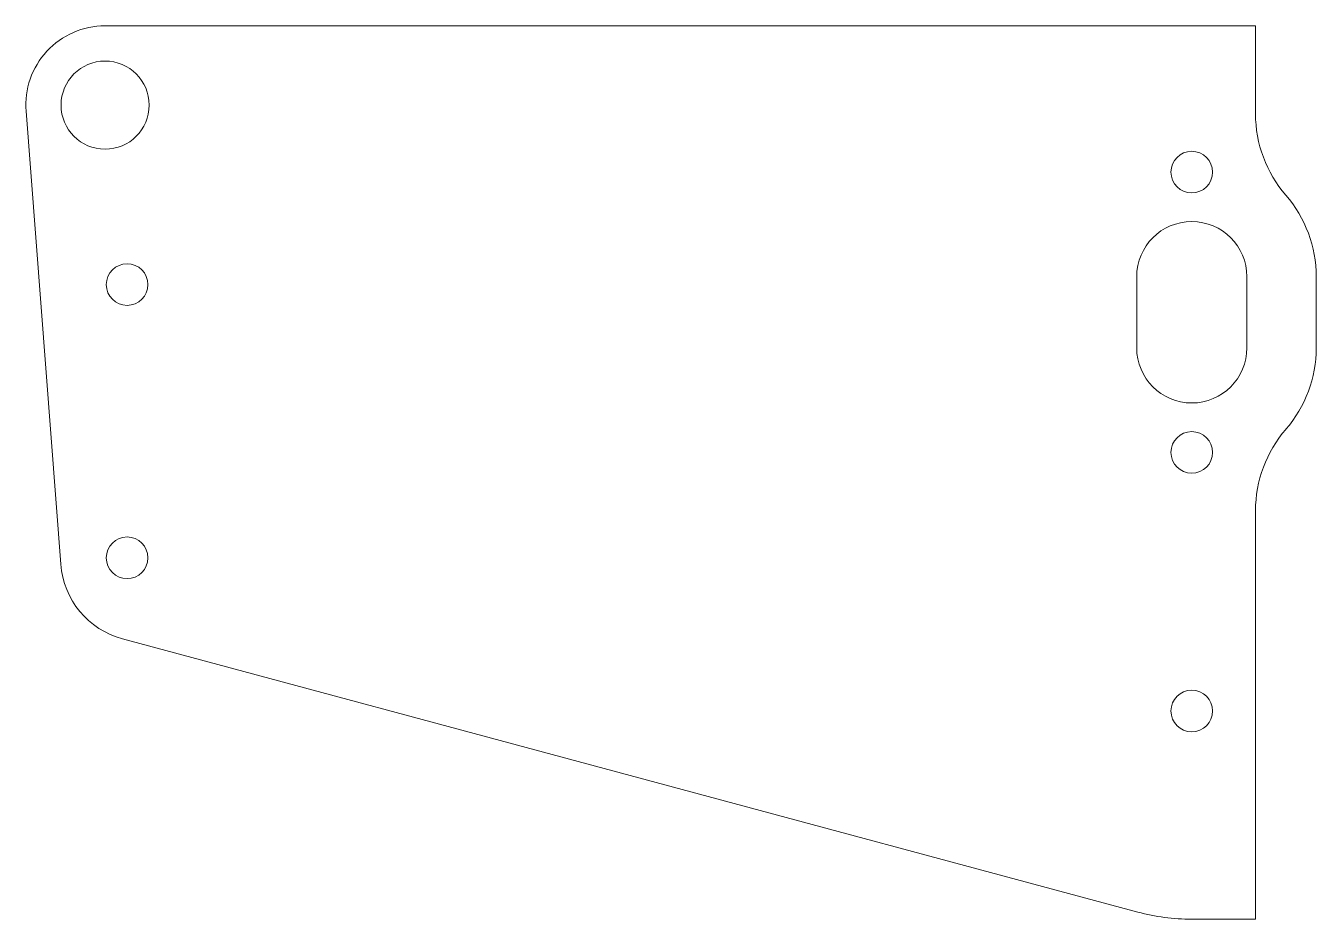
# Model space of a CAD drawing. Header units: millimetres. Extents: x -88.6 to 4.4, y 0 to 64.4.
import ezdxf

# ---------------------------------------------------------------- set-up
doc = ezdxf.new("R2010")
doc.units = ezdxf.units.MM

msp = doc.modelspace()

# ---------------------------------------------------------------- linework, layer by layer
at = {"color": 7, "linetype": 'Continuous', "lineweight": 15}
for p, q in [((0, 64.364), (-82.931, 64.364)), ((0, 58.029), (0, 64.364)), ((-86.128, 25.573), (-88.629, 58.212)), ((-8.567, 41.161), (-8.567, 46.291)), ((-0.627, 46.291), (-0.627, 41.161)), ((4.373, 41.161), (4.373, 46.291)), ((0, 0), (0, 29.423)), ((-81.665, 20.19), (-8.492, 0.515)), ((0, 0), (-4.597, 0))]:
    msp.add_line(p, q, dxfattribs=at)
for centre, radius in [((-82.931, 58.649), 3.175), ((-4.597, 53.823), 1.5), ((-81.344, 45.72), 1.5), ((-4.597, 33.63), 1.5), ((-81.344, 26.035), 1.5), ((-4.597, 15), 1.5)]:
    msp.add_circle(centre, radius, dxfattribs=at)
for centre, radius, start, end in [((-82.931, 58.649), 5.715, 90, 184.38172), ((8.97, 58.029), 8.97, 180, 220.864), ((-4.597, 46.291), 8.97, 0, 40.864), ((-4.597, 46.291), 3.97, 0, 180), ((-4.597, 41.161), 3.97, 180, 0), ((-4.597, 41.161), 8.97, 319.136, 0), ((8.97, 29.423), 8.97, 139.136, 180), ((-80.094, 26.035), 6.052, 184.38172, 254.94959), ((-4.597, 15), 15, 254.94959, 270)]:
    msp.add_arc(centre, radius, start, end, dxfattribs=at)

doc.saveas('drawing.dxf')
